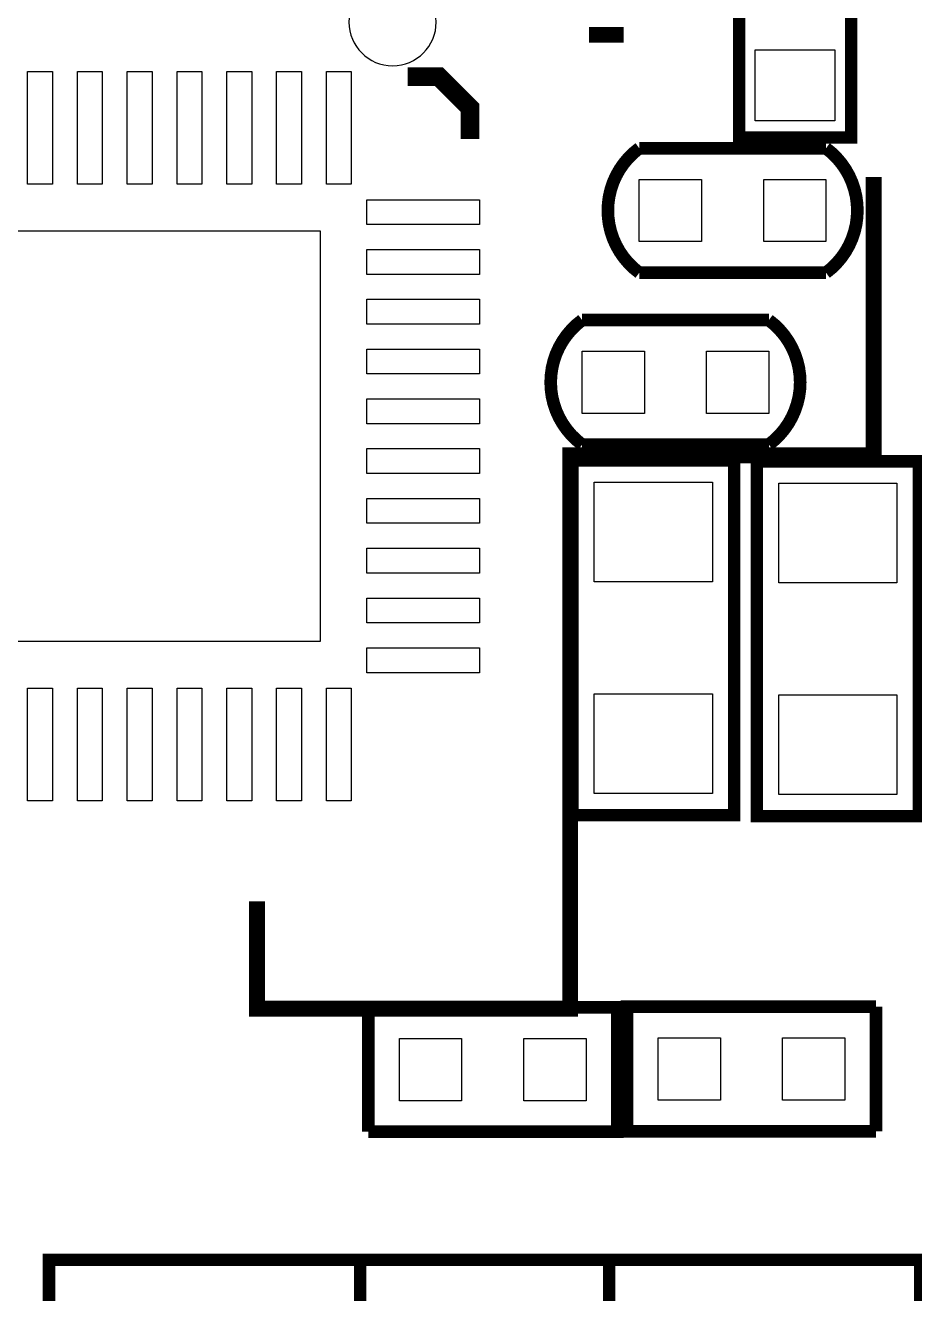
# Model space of a CAD drawing. Extents: x -900 to 3533, y 458 to 4954.
# Drawn here: x 2212.7 to 2494, y 1725.9 to 2127 of the extents above; entities that cross this region are included whole.
import ezdxf

# ---------------------------------------------------------------- set-up
doc = ezdxf.new("R2010")
doc.units = 0
doc.header["$MEASUREMENT"] = 0
for name, color, linetype in [('BG_SILKSCREEN_TOP', 43, 'CONTINUOUS'), ('PG_SILKSCREEN_TOP', 30, 'CONTINUOUS'), ('PIN_TOP', 1, 'CONTINUOUS')]:
    doc.layers.add(name, color=color, linetype=linetype)

msp = doc.modelspace()

# ---------------------------------------------------------------- linework, layer by layer
at = {"layer": 'BG_SILKSCREEN_TOP'}
for points in [[(2402, 2124, 5, 5, 0), (2391, 2124, 5, 5, 0)], [(2481, 2079, 5, 5, 0), (2481, 1991, 5, 5, 0), (2385, 1991, 5, 5, 0), (2385, 1816, 5, 5, 0), (2286, 1816, 5, 5, 0), (2286, 1850, 5, 5, 0)]]:
    msp.add_lwpolyline(points, format="xyseb", dxfattribs=at)
at = {"layer": 'PG_SILKSCREEN_TOP'}
for points in [[(2438.448, 2091.518, 3.937, 3.937, 0), (2438.448, 2162.384, 3.937, 3.937, 0), (2473.882, 2162.384, 3.937, 3.937, 0), (2473.882, 2091.518, 3.937, 3.937, 0), (2438.448, 2091.518, 3.937, 3.937, 0)], [(2353.359, 2091.059, 5.906, 5.906, 0), (2353.358, 2100.903, 5.906, 5.906, 0), (2343.517, 2110.745, 5.906, 5.906, 0), (2333.674, 2110.745, 5.906, 5.906, 0)], [(2406.89, 2048.765, 4, 4, -0.504954), (2406.89, 2088.125, 4, 4, 0)], [(2465.95, 2088.125, 4, 4, 0), (2406.89, 2088.125, 4, 4, 0)], [(2465.95, 2048.765, 4, 4, 0.503899), (2465.95, 2088.125, 4, 4, 0)], [(2406.89, 2048.765, 4, 4, 0), (2465.95, 2048.765, 4, 4, 0)], [(2388.81, 1994.405, 4, 4, -0.504954), (2388.81, 2033.765, 4, 4, 0)], [(2447.87, 2033.765, 4, 4, 0), (2388.81, 2033.765, 4, 4, 0)], [(2447.87, 1994.405, 4, 4, 0.503899), (2447.87, 2033.765, 4, 4, 0)], [(2388.81, 1994.405, 4, 4, 0), (2447.87, 1994.405, 4, 4, 0)], [(2385.716, 1877.203, 3.937, 3.937, 0), (2385.716, 1989.407, 3.937, 3.937, 0), (2436.898, 1989.407, 3.937, 3.937, 0), (2436.898, 1877.203, 3.937, 3.937, 0), (2385.716, 1877.203, 3.937, 3.937, 0)], [(2495.284, 1989.097, 3.937, 3.937, 0), (2495.284, 1876.893, 3.937, 3.937, 0), (2444.102, 1876.893, 3.937, 3.937, 0), (2444.102, 1989.097, 3.937, 3.937, 0), (2495.284, 1989.097, 3.937, 3.937, 0)], [(2321.16, 1816.415, 4, 4, 0), (2321.16, 1777.055, 4, 4, 0)], [(2321.16, 1777.055, 4, 4, 0), (2399.9, 1777.055, 4, 4, 0), (2399.9, 1816.415, 4, 4, 0), (2321.16, 1816.415, 4, 4, 0)], [(2481.76, 1816.585, 4, 4, 0), (2403.02, 1816.585, 4, 4, 0), (2403.02, 1777.225, 4, 4, 0), (2481.76, 1777.225, 4, 4, 0)], [(2481.76, 1777.225, 4, 4, 0), (2481.76, 1816.585, 4, 4, 0)], [(2220.177, 1232.62, 3.937, 3.937, 0), (2495.767, 1232.62, 3.937, 3.937, 0), (2495.767, 1736.558, 3.937, 3.937, 0), (2220.177, 1736.558, 3.937, 3.937, 0), (2220.177, 1232.62, 3.937, 3.937, 0)], [(2397.342, 1736.558, 3.937, 3.937, 0), (2397.342, 1699.156, 3.937, 3.937, 0), (2318.602, 1699.156, 3.937, 3.937, 0), (2318.602, 1736.558, 3.937, 3.937, 0)]]:
    msp.add_lwpolyline(points, format="xyseb", dxfattribs=at)
msp.add_lwpolyline([(2342.665, 2128.021, 1), (2315.0605, 2128.0205, 1)], format="xyb", close=True, dxfattribs=at)
at = {"layer": 'PIN_TOP'}
for points in [[(2468.7635, 2096.8325), (2443.5665, 2096.8325), (2443.5665, 2119.2735), (2468.7635, 2119.2735)], [(2221.309, 2112.444), (2221.309, 2076.794), (2213.439, 2076.794), (2213.439, 2112.444)], [(2237.057, 2112.444), (2237.057, 2076.794), (2229.187, 2076.794), (2229.187, 2112.444)], [(2252.805, 2112.444), (2252.805, 2076.794), (2244.935, 2076.794), (2244.935, 2112.444)], [(2268.553, 2112.444), (2268.553, 2076.794), (2260.683, 2076.794), (2260.683, 2112.444)], [(2284.301, 2112.444), (2284.301, 2076.794), (2276.431, 2076.794), (2276.431, 2112.444)], [(2300.049, 2112.444), (2300.049, 2076.794), (2292.179, 2076.794), (2292.179, 2112.444)], [(2315.797, 2112.444), (2315.797, 2076.794), (2307.927, 2076.794), (2307.927, 2112.444)], [(2426.5825, 2078.2875), (2426.5825, 2058.6025), (2406.8975, 2058.6025), (2406.8975, 2078.2875)], [(2465.9425, 2078.2875), (2465.9425, 2058.6025), (2446.2575, 2058.6025), (2446.2575, 2078.2875)], [(2356.377, 2063.994), (2320.727, 2063.994), (2320.727, 2071.864), (2356.377, 2071.864)], [(2305.952, 2062.029), (2305.952, 1932.109), (2176.032, 1932.109), (2176.032, 2062.029)], [(2356.377, 2048.254), (2320.727, 2048.254), (2320.727, 2056.124), (2356.377, 2056.124)], [(2356.377, 2032.504), (2320.727, 2032.504), (2320.727, 2040.374), (2356.377, 2040.374)], [(2356.377, 2016.754), (2320.727, 2016.754), (2320.727, 2024.624), (2356.377, 2024.624)], [(2408.5025, 2023.9275), (2408.5025, 2004.2425), (2388.8175, 2004.2425), (2388.8175, 2023.9275)], [(2447.8625, 2023.9275), (2447.8625, 2004.2425), (2428.1775, 2004.2425), (2428.1775, 2023.9275)], [(2356.377, 2001.004), (2320.727, 2001.004), (2320.727, 2008.874), (2356.377, 2008.874)], [(2356.377, 1985.254), (2320.727, 1985.254), (2320.727, 1993.124), (2356.377, 1993.124)], [(2430.008, 1951.022), (2392.606, 1951.022), (2392.606, 1982.518), (2430.008, 1982.518)], [(2450.992, 1982.208), (2488.394, 1982.208), (2488.394, 1950.712), (2450.992, 1950.712)], [(2356.377, 1969.514), (2320.727, 1969.514), (2320.727, 1977.384), (2356.377, 1977.384)], [(2356.377, 1953.764), (2320.727, 1953.764), (2320.727, 1961.634), (2356.377, 1961.634)], [(2356.377, 1938.014), (2320.727, 1938.014), (2320.727, 1945.884), (2356.377, 1945.884)], [(2356.377, 1922.264), (2320.727, 1922.264), (2320.727, 1930.134), (2356.377, 1930.134)], [(2213.437, 1881.694), (2213.437, 1917.344), (2221.307, 1917.344), (2221.307, 1881.694)], [(2229.187, 1881.694), (2229.187, 1917.344), (2237.057, 1917.344), (2237.057, 1881.694)], [(2244.937, 1881.694), (2244.937, 1917.344), (2252.807, 1917.344), (2252.807, 1881.694)], [(2260.687, 1881.694), (2260.687, 1917.344), (2268.557, 1917.344), (2268.557, 1881.694)], [(2276.427, 1881.694), (2276.427, 1917.344), (2284.297, 1917.344), (2284.297, 1881.694)], [(2292.177, 1881.694), (2292.177, 1917.344), (2300.047, 1917.344), (2300.047, 1881.694)], [(2307.927, 1881.694), (2307.927, 1917.344), (2315.797, 1917.344), (2315.797, 1881.694)], [(2430.008, 1884.092), (2392.606, 1884.092), (2392.606, 1915.588), (2430.008, 1915.588)], [(2450.992, 1915.278), (2488.394, 1915.278), (2488.394, 1883.782), (2450.992, 1883.782)], [(2331.007, 1786.892), (2331.007, 1806.577), (2350.692, 1806.577), (2350.692, 1786.892)], [(2370.367, 1786.892), (2370.367, 1806.577), (2390.052, 1806.577), (2390.052, 1786.892)], [(2432.5525, 1806.7475), (2432.5525, 1787.0625), (2412.8675, 1787.0625), (2412.8675, 1806.7475)], [(2471.9125, 1806.7475), (2471.9125, 1787.0625), (2452.2275, 1787.0625), (2452.2275, 1806.7475)]]:
    msp.add_lwpolyline(points, close=True, dxfattribs=at)

doc.saveas('drawing.dxf')
